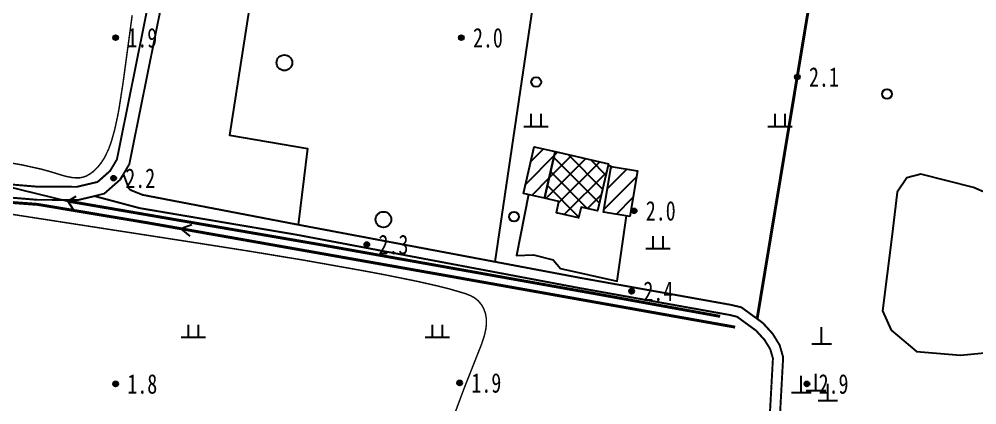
# Model space of a CAD drawing. Header units: metres. Extents: x 494039 to 619385, y 3351420 to 3402703.
# Drawn here: x 587745.6 to 587941.9, y 3393727.7 to 3393806.6 of the extents above; entities that cross this region are included whole.
import ezdxf
from ezdxf.enums import TextEntityAlignment as Align

# ---------------------------------------------------------------- set-up
doc = ezdxf.new("R2010")
doc.units = ezdxf.units.M
for name, pattern in [('2180', [0]), ('2450', [0]), ('4410a', [0]), ('4430', [0]), ('9610', [0])]:
    doc.linetypes.add(name, pattern=pattern)
for name, color, linetype in [('220200', 130, 'Continuous'), ('220900', 130, '2180'), ('261301', 141, 'Continuous'), ('310300', 8, 'Continuous'), ('310500', 8, 'Continuous'), ('340703', 8, 'Continuous'), ('380202', 8, '2450'), ('420500', 8, 'Continuous'), ('440100', 8, 'Continuous'), ('440300', 8, '4430'), ('510301', 8, 'Continuous'), ('720100', 8, 'Continuous'), ('810100', 8, '9610'), ('810302', 8, 'Continuous'), ('810501', 8, 'Continuous')]:
    doc.layers.add(name, color=color, linetype=linetype)
doc.layers.add('710101', color=8, linetype='Continuous', lineweight=0)
pattern_1 = [(45, (0, 0), (-1.767766953, 1.767766953), [])]

# ---------------------------------------------------------------- blocks, each defined once
blk = doc.blocks.new('of')
at = {"color": 0, "linetype": 'Continuous'}
for p, q in [((0, 0), (0, 1.7)), ((-1, 0), (1, 0))]:
    blk.add_line(p, q, dxfattribs=at)
blk = doc.blocks.new('gc170')
at = {"linetype": 'Continuous'}
blk.add_circle((0, 0), 0.5, dxfattribs=at)
blk = doc.blocks.new('gu')
at = {"flags": 128}
for points in [[(3.75, 0), (-3.75, 0)], [(2.711, -0.6), (3.75, 0), (3.75, 0), (2.711, 0.6)]]:
    blk.add_lwpolyline(points, dxfattribs=at)
blk = doc.blocks.new('p_point')
for radius in [0.25, 0.2, 0.15, 0.1, 0.05]:
    blk.add_circle((0, 0), radius)
blk.add_point((0, 0))
blk = doc.blocks.new('v1')
blk.add_circle((0, 0), 0.8)
blk = doc.blocks.new('vm')
at = {"linetype": 'Continuous'}
for p, q in [((-0.5, 0), (-0.5, 1.3)), ((0.5, 1.3), (0.5, 0)), ((1.25, 0), (-1.25, 0))]:
    blk.add_line(p, q, dxfattribs=at)
blk = doc.blocks.new('1-3&1-4')
at = {"layer": '310300', "linetype": 'Continuous'}
h = blk.add_hatch(dxfattribs=at)
h.set_pattern_fill('ANSI31', color=8, scale=20, style=0)
h.set_pattern_definition(pattern_1)
h.paths.add_polyline_path([(587853.2453, 3393769.9389), (587848.9682, 3393770.9093), (587851.1361, 3393780.4646), (587855.4132, 3393779.4942)])
h = blk.add_hatch(dxfattribs=at)
h.set_pattern_fill('ANSI31', color=8, scale=20, style=0)
h.set_pattern_definition(pattern_1)
h.paths.add_polyline_path([(587870.7192, 3393766.2252), (587865.3507, 3393767.131), (587866.9263, 3393776.4694), (587872.2949, 3393775.5636)])
at = {"layer": '310500', "linetype": 'Continuous'}
h = blk.add_hatch(dxfattribs=at)
h.set_pattern_fill('ANSI37', color=8, scale=20, style=0)
h.set_pattern_definition([(45, (0, 0), (-1.767766953, 1.767766953), []), (135, (0, 0), (-1.767766953, -1.767766953), [])])
h.paths.add_polyline_path([(587866.3336, 3393777.0166), (587864.139, 3393767.3435), (587860.7381, 3393768.1151), (587860.2409, 3393765.9236), (587855.6821, 3393766.9579), (587856.206, 3393769.2672), (587853.2453, 3393769.9389), (587855.4132, 3393779.4942)])
at = {"layer": '220200', "color": 141, "linetype": 'Continuous', "const_width": 0.6, "elevation": 2.8289, "flags": 128}
blk.add_lwpolyline([(587892.3303, 3393743.5697), (587830.9388, 3393754.4981), (587771.8107, 3393764.9323), (587749.3031, 3393768.6934), (587742.9951, 3393769.155)], dxfattribs=at)
at = {"layer": '220200', "color": 141, "linetype": 'Continuous', "const_width": 0.6, "flags": 128}
blk.add_lwpolyline([(587755.5635, 3393769.3573), (587806.3094, 3393760.6197), (587862.7342, 3393750.5742), (587889.2504, 3393745.7682)], dxfattribs=at)
at = {"layer": '220900', "color": 141, "linetype": 'Continuous'}
for q in [(587757.2717, 3393770.3976), (587756.6038, 3393767.6491)]:
    blk.add_line((587755.5635, 3393769.3573), q, dxfattribs=at)
at = {"layer": '220900', "color": 141, "linetype": '2180', "elevation": 2.9238, "flags": 128}
blk.add_lwpolyline([(587736.168, 3393774.0707), (587755.5635, 3393769.3573)], dxfattribs=at)
at = {"layer": '310300', "color": 8, "linetype": 'Continuous', "flags": 128}
for points in [[(587853.2453, 3393769.9389), (587848.9682, 3393770.9093), (587851.1361, 3393780.4646), (587855.4132, 3393779.4942)], [(587870.7192, 3393766.2252), (587865.3507, 3393767.131), (587866.9263, 3393776.4694), (587872.2949, 3393775.5636)]]:
    blk.add_lwpolyline(points, close=True, dxfattribs=at)
at = {"layer": '310500', "color": 8, "linetype": 'Continuous', "elevation": 9.7767, "flags": 128}
blk.add_lwpolyline([(587866.3336, 3393777.0166), (587864.139, 3393767.3435), (587860.7381, 3393768.1151), (587860.2409, 3393765.9236), (587855.6821, 3393766.9579), (587856.206, 3393769.2672), (587853.2453, 3393769.9389), (587855.4132, 3393779.4942)], close=True, dxfattribs=at)
at = {"layer": '380202', "color": 8, "linetype": '2450', "flags": 128}
for points, elevation in [([(587866.9263, 3393776.4694), (587866.2554, 3393776.6716)], 5.2539), ([(587849.9442, 3393770.6879), (587847.5287, 3393758.2573), (587851.0111, 3393758.3781), (587855.0183, 3393757.3337), (587856.5327, 3393755.5798), (587868.1217, 3393752.9479), (587870.0839, 3393766.3324)], 4.3617)]:
    blk.add_lwpolyline(points, dxfattribs=dict(at, elevation=elevation))
at = {"layer": '420500', "color": 8, "linetype": 'Continuous', "const_width": 0.4, "flags": 128}
for points in [[(587637.9593, 3393790.965), (587707.4323, 3393778.4782), (587735.9989, 3393773.428), (587749.3517, 3393772.3099), (587757.3825, 3393772.286), (587761.6368, 3393773.29), (587764.1978, 3393775.5454), (587765.5907, 3393777.8863), (587772.7393, 3393813.2543), (587777.9362, 3393841.8595), (587778.4222, 3393846.5687), (587777.7982, 3393850.2318), (587775.6117, 3393853.7273), (587772.9988, 3393855.8917), (587769.7602, 3393857.2093), (587733.1213, 3393868.7705), (587715.7153, 3393875.3508), (587710.3887, 3393877.667), (587701.7056, 3393880.2746), (587667.7086, 3393888.0701), (587652.5646, 3393892.0359)], [(587780.692, 3393842.4363), (587780.5935, 3393841.4815), (587775.3735, 3393812.7488), (587768.1291, 3393776.9073), (587766.9362, 3393774.9025)], [(587761.0022, 3393770.3845), (587757.6908, 3393769.6029), (587749.2356, 3393769.6282), (587735.6528, 3393770.7655), (587706.9616, 3393775.8377), (587637.4629, 3393788.2752)]]:
    blk.add_lwpolyline(points, dxfattribs=at)
at = {"layer": '440100', "color": 8, "linetype": '4410a', "const_width": 0.4, "flags": 128}
for points in [[(587766.9362, 3393774.9025), (587768.0502, 3393771.8635)], [(587768.0502, 3393771.8635), (587768.5903, 3393771.5421), (587770.8357, 3393770.6449), (587802.7437, 3393764.5328), (587860.6245, 3393753.6452), (587891.5585, 3393748.1119), (587893.6083, 3393747.6237), (587898.0046, 3393744.4235)], [(587896.6146, 3393742.8627), (587898.3694, 3393740.9352), (587899.5305, 3393739.0392), (587900.0739, 3393737.1706), (587899.4312, 3393725.504), (587899.9154, 3393723.1459)]]:
    blk.add_lwpolyline(points, dxfattribs=at)
at = {"layer": '440100', "color": 8, "linetype": 'Continuous', "const_width": 0.4, "flags": 128}
for points in [[(587761.0022, 3393770.3845), (587770.2419, 3393767.9261), (587802.356, 3393762.4907), (587860.2493, 3393751.6007), (587891.1344, 3393746.0762), (587892.714, 3393745.6999), (587896.6146, 3393742.8627)], [(587898.0046, 3393744.4235), (587900.0391, 3393742.1888), (587901.4486, 3393739.8871), (587902.1689, 3393737.4104), (587901.5214, 3393725.6567), (587901.8944, 3393723.8254), (587902.6765, 3393722.1896)]]:
    blk.add_lwpolyline(points, dxfattribs=at)
at = {"layer": '440300', "color": 8, "linetype": '4430', "const_width": 0.6, "flags": 128}
blk.add_lwpolyline([(587879.5931, 3393846.4165), (587910.1632, 3393832.3467), (587910.9076, 3393831.6137), (587910.9217, 3393830.1449), (587896.8311, 3393745.2665)], dxfattribs=at)
at = {"layer": '710101', "color": 8, "linetype": 'Continuous', "const_width": 0.3, "elevation": 2, "flags": 128}
for points in [[(587742.4102, 3393777.4292), (587746.254, 3393776.7507), (587750.1285, 3393775.8919), (587752.0851, 3393775.3493), (587754.4321, 3393774.6264), (587755.2529, 3393774.4072), (587756.4653, 3393774.1735), (587757.515, 3393774.1085), (587758.0269, 3393774.1425), (587758.6521, 3393774.2609), (587759.2262, 3393774.4603), (587759.9233, 3393774.825), (587760.5864, 3393775.295), (587760.9815, 3393775.6328), (587761.7211, 3393776.3883), (587762.3835, 3393777.2204), (587763.0099, 3393778.1876), (587763.863, 3393779.9301), (587764.4486, 3393781.5402), (587765.1182, 3393783.9165), (587765.7487, 3393786.7905), (587766.0689, 3393788.5291), (587766.8808, 3393793.7837), (587768.7195, 3393807.3749)], [(587830.6991, 3393714.7859), (587836.8048, 3393731.1312), (587840.4063, 3393740.2381), (587840.8938, 3393741.7377), (587841.2001, 3393743.0484), (587841.3383, 3393744.1661), (587841.3297, 3393745.2744), (587841.1405, 3393746.3693), (587840.763, 3393747.3912), (587840.3441, 3393748.1315), (587839.6139, 3393749.0087), (587838.8468, 3393749.6025), (587838.0923, 3393750.0102), (587836.983, 3393750.4461), (587833.8, 3393751.3719), (587831.62, 3393751.9278), (587827.2679, 3393752.9207), (587820.7509, 3393754.2364), (587816.4092, 3393755.0525), (587804.1011, 3393757.2414), (587792.8877, 3393759.0905), (587782.5752, 3393760.7082), (587700.3294, 3393773.4205)]]:
    blk.add_lwpolyline(points, dxfattribs=at)
at = {"layer": '810100', "color": 8, "linetype": '9610', "elevation": 3.1206, "flags": 128}
blk.add_lwpolyline([(587796.7993, 3393838.748), (587794.9526, 3393823.2413), (587788.703, 3393782.832), (587804.6644, 3393780.1608), (587802.7437, 3393764.5328)], dxfattribs=at)
at = {"layer": '810100', "color": 8, "linetype": '9610', "flags": 128}
for points in [[(587828.3804, 3393837.8833), (587829.8065, 3393828.5853), (587835.4985, 3393824.223), (587841.3745, 3393822.192), (587848.6438, 3393818.8416), (587850.3412, 3393816.3687), (587851.4301, 3393813.2827), (587843.0802, 3393756.9453)], [(587766.9362, 3393774.9025), (587766.287, 3393773.8114), (587762.9059, 3393770.8338), (587761.0022, 3393770.3845)], [(587956.1076, 3393760.0622), (587949.5198, 3393761.5478), (587947.934, 3393762.9791), (587947.3808, 3393766.9653), (587945.2848, 3393770.4067), (587941.1831, 3393772.1161), (587930.3955, 3393774.8784), (587927.524, 3393774.1491), (587925.5227, 3393771.1954), (587924.4625, 3393762.0717), (587922.5051, 3393746.9024), (587924.2796, 3393742.921), (587929.5043, 3393738.5931), (587938.5445, 3393737.8436), (587946.3014, 3393738.5912), (587950.2228, 3393736.9891), (587951.4871, 3393735.0178), (587951.2648, 3393726.8615), (587950.6962, 3393712.3597)]]:
    blk.add_lwpolyline(points, dxfattribs=at)
at = {"layer": '261301', "color": 141, "linetype": 'Continuous', "xscale": 2, "yscale": 2, "rotation": 169.9908482373639}
blk.add_blockref('gu', (587786.0769, 3393762.4148, 2.668), dxfattribs=at)
at = {"layer": '340703', "color": 8, "linetype": 'Continuous', "xscale": 2, "yscale": 2}
for p in [(587910.0479, 3393740.1636, 3.5249), (587905.8898, 3393730.2076, 3.5249), (587908.8968, 3393730.6112, 3.5249), (587911.3394, 3393728.5728, 3.5249)]:
    blk.add_blockref('of', p, dxfattribs=at)
at = {"layer": '510301', "color": 8, "linetype": 'Continuous', "xscale": 2, "yscale": 2}
for p in [(587851.5399, 3393793.7516, 3.163), (587923.4609, 3393791.2969, 2.931), (587846.9974, 3393766.1643, 3.4842)]:
    blk.add_blockref('gc170', p, dxfattribs=at)
at = {"layer": '720100', "color": 8, "linetype": 'Continuous', "xscale": 2, "yscale": 2, "zscale": 2}
for p in [(587765.3333, 3393802.8056, 1.8743), (587836.1881, 3393802.8057, 1.9529), (587905.0659, 3393794.7628, 2.1005), (587764.9143, 3393774.0505, 2.2154), (587871.6154, 3393767.3784, 2.026), (587816.8162, 3393760.4802, 2.3015), (587871.1125, 3393750.9165, 2.3583), (587765.3332, 3393731.9508, 1.8212), (587835.8658, 3393732.157, 1.9274), (587907.0428, 3393731.9511, 2.9477)]:
    blk.add_blockref('p_point', p, dxfattribs=at)
at = {"layer": '810302', "color": 8, "linetype": 'Continuous', "xscale": 2, "yscale": 2}
for p in [(587851.5157, 3393784.5925), (587901.5157, 3393784.5925), (587876.5157, 3393759.5925), (587781.2753, 3393741.4702), (587831.2753, 3393741.4702)]:
    blk.add_blockref('vm', p, dxfattribs=at)
at = {"layer": '810501', "color": 8, "linetype": 'Continuous', "xscale": 2, "yscale": 2}
for p in [(587799.9214, 3393797.6955, 2.768), (587820.228, 3393765.5939, 2.768)]:
    blk.add_blockref('v1', p, dxfattribs=at)
at = {"layer": '720100', "color": 8, "width": 0.75}
for s, p in [('1.9', (587767.7333, 3393802.8056, 1.8743)), ('2.0', (587838.5881, 3393802.8057, 1.9529)), ('2.1', (587907.4659, 3393794.7628, 2.1005)), ('2.2', (587767.3143, 3393774.0505, 2.2154)), ('2.0', (587874.0154, 3393767.3784, 2.026)), ('2.3', (587819.2162, 3393760.4802, 2.3015)), ('2.4', (587873.5125, 3393750.9165, 2.3583)), ('1.8', (587767.7332, 3393731.9508, 1.8212)), ('1.9', (587838.2658, 3393732.157, 1.9274)), ('2.9', (587909.4428, 3393731.9511, 2.9477))]:
    blk.add_text(s, height=4, dxfattribs=at).set_placement(p, align=Align.MIDDLE_LEFT)

msp = doc.modelspace()

# ---------------------------------------------------------------- block references
msp.add_blockref('1-3&1-4', (0, 0))

doc.saveas('drawing.dxf')
